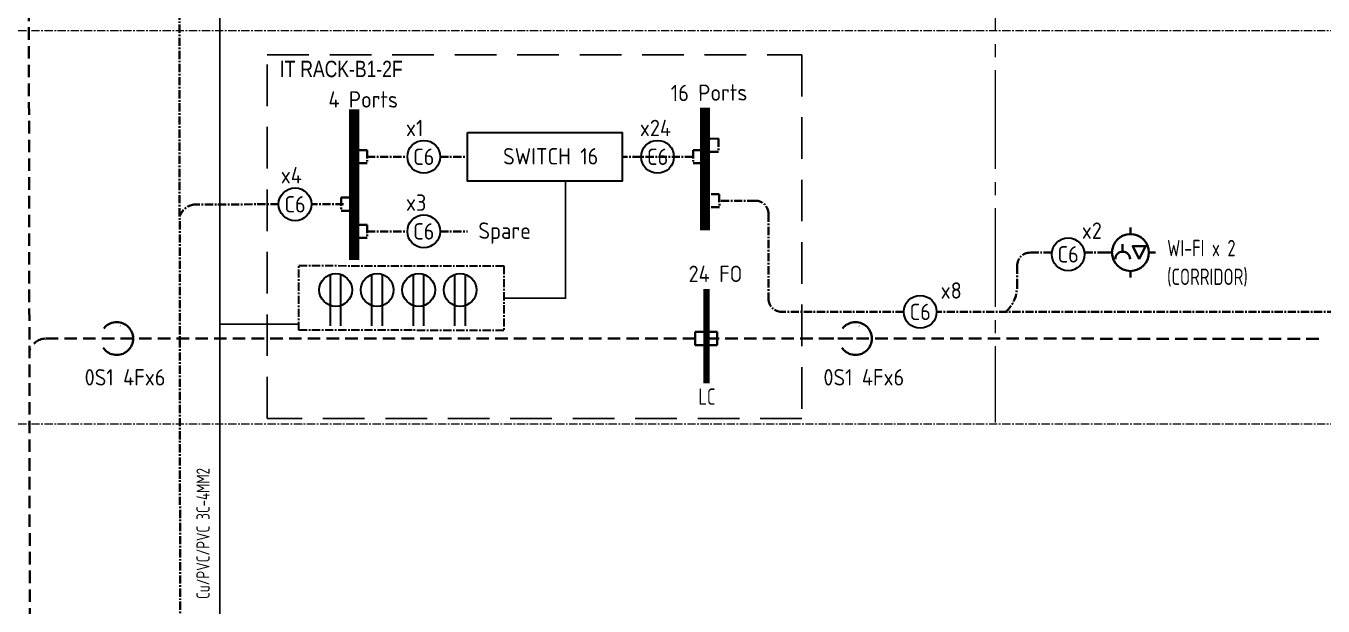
# Model space of a CAD drawing. Header units: millimetres. Extents: x -197 to 1453, y -101 to 618.
# Drawn here: x -5.4 to 192.4, y 278.8 to 367.3 of the extents above; entities that cross this region are included whole.
import ezdxf
from ezdxf.enums import TextEntityAlignment as Align

# ---------------------------------------------------------------- set-up
doc = ezdxf.new("R2010")
doc.units = ezdxf.units.MM
for name, pattern in [('HC-B_EC0-112 ZONE B-TELEPHONE & DATA SYSTEM SCHEMATIC (200529)$0$x-219010-E-00_Tell & Data System Schematic$0$CENTER', [2, 1.25, -0.25, 0.25, -0.25]), ('HC-B_EC0-112 ZONE B-TELEPHONE & DATA SYSTEM SCHEMATIC (200529)$0$x-219010-E-00_Tell & Data System Schematic$0$GEC-COMM_CENTER2', [28.575, 19.05, -3.175, 3.175, -3.175]), ('HC-B_EC0-112 ZONE B-TELEPHONE & DATA SYSTEM SCHEMATIC (200529)$0$x-219010-E-00_Tell & Data System Schematic$0$GEC-COMM_HIDDEN', [9.525, 6.35, -3.175]), ('HC-B_EC0-112 ZONE B-TELEPHONE & DATA SYSTEM SCHEMATIC (200529)$0$x-219010-E-00_Tell & Data System Schematic$0$P-GEC_CPIP 1 CENTER2', [21.05, 15.05, -2, 2, -2]), ('HC-B_EC0-112 ZONE B-TELEPHONE & DATA SYSTEM SCHEMATIC (200529)$0$xx-219010_E-Tell & Data System Floor line$0$CENTER', [2, 1.25, -0.25, 0.25, -0.25])]:
    doc.linetypes.add(name, pattern=pattern)
for name, color, linetype in [('HC-B_EC0-112 ZONE B-TELEPHONE & DATA SYSTEM SCHEMATIC (200529)$0$GEC- E-TEXT', 7, 'Continuous'), ('HC-B_EC0-112 ZONE B-TELEPHONE & DATA SYSTEM SCHEMATIC (200529)$0$GEC-E-COMM-ENCL', 7, 'HC-B_EC0-112 ZONE B-TELEPHONE & DATA SYSTEM SCHEMATIC (200529)$0$x-219010-E-00_Tell & Data System Schematic$0$GEC-COMM_CENTER2'), ('HC-B_EC0-112 ZONE B-TELEPHONE & DATA SYSTEM SCHEMATIC (200529)$0$GEC-E-COMM-POWR-WIRE', 4, 'Continuous'), ('HC-B_EC0-112 ZONE B-TELEPHONE & DATA SYSTEM SCHEMATIC (200529)$0$GEC-G-ANNO-TEXT-EN', 7, 'Continuous')]:
    doc.layers.add(name, color=color, linetype=linetype)
for name, color, linetype, lineweight in [('HC-B_EC0-112 ZONE B-TELEPHONE & DATA SYSTEM SCHEMATIC (200529)$0$GEC-E-COMM-CABLE-CAT6', 3, 'HC-B_EC0-112 ZONE B-TELEPHONE & DATA SYSTEM SCHEMATIC (200529)$0$x-219010-E-00_Tell & Data System Schematic$0$CENTER', 35), ('HC-B_EC0-112 ZONE B-TELEPHONE & DATA SYSTEM SCHEMATIC (200529)$0$GEC-E-COMM-DIAG-EQPM', 6, 'Continuous', 30), ('HC-B_EC0-112 ZONE B-TELEPHONE & DATA SYSTEM SCHEMATIC (200529)$0$GEC-E-COMM-FEED', 5, 'HC-B_EC0-112 ZONE B-TELEPHONE & DATA SYSTEM SCHEMATIC (200529)$0$x-219010-E-00_Tell & Data System Schematic$0$CENTER', 50), ('HC-B_EC0-112 ZONE B-TELEPHONE & DATA SYSTEM SCHEMATIC (200529)$0$GEC-E-COMM-OPTICAL FIBER- 4F', 5, 'HC-B_EC0-112 ZONE B-TELEPHONE & DATA SYSTEM SCHEMATIC (200529)$0$x-219010-E-00_Tell & Data System Schematic$0$GEC-COMM_HIDDEN', 35), ('HC-B_EC0-112 ZONE B-TELEPHONE & DATA SYSTEM SCHEMATIC (200529)$0$GEC-E-DIAG-BORD', 7, 'HC-B_EC0-112 ZONE B-TELEPHONE & DATA SYSTEM SCHEMATIC (200529)$0$x-219010-E-00_Tell & Data System Schematic$0$CENTER', 18), ('HC-B_EC0-112 ZONE B-TELEPHONE & DATA SYSTEM SCHEMATIC (200529)$0$GEC-E-DIAG-EQPM', 6, 'Continuous', 30), ('HC-B_EC0-112 ZONE B-TELEPHONE & DATA SYSTEM SCHEMATIC (200529)$0$GEC-E-POWR-EQPM', 6, 'Continuous', 35), ('HC-B_EC0-112 ZONE B-TELEPHONE & DATA SYSTEM SCHEMATIC (200529)$0$GEC-G-DIAG-FLOR', 8, 'HC-B_EC0-112 ZONE B-TELEPHONE & DATA SYSTEM SCHEMATIC (200529)$0$x-219010-E-00_Tell & Data System Schematic$0$CENTER', 9), ('HC-B_EC0-112 ZONE B-TELEPHONE & DATA SYSTEM SCHEMATIC (200529)$0$xx-219010_E-Tell & Data System Floor line$0$GEC-G-DIAG-FLOR', 8, 'HC-B_EC0-112 ZONE B-TELEPHONE & DATA SYSTEM SCHEMATIC (200529)$0$xx-219010_E-Tell & Data System Floor line$0$CENTER', 9)]:
    doc.layers.add(name, color=color, linetype=linetype, lineweight=lineweight)
doc.styles.add('HC-B_EC0-112 ZONE B-TELEPHONE & DATA SYSTEM SCHEMATIC (200529)$0$x-219010-E-00_Tell & Data System Schematic$0$GEC-EN_Text Style-2.5mm-Isocp', font='isocp.shx', dxfattribs={"width": 0.8, "height": 2.5})
doc.styles.add('HC-B_EC0-112 ZONE B-TELEPHONE & DATA SYSTEM SCHEMATIC (200529)$0$x-219010-E-00_Tell & Data System Schematic$0$GEC-EN_Text Style-2.5mm-Isocp_Annotative', font='isocp.shx', dxfattribs={"height": 2.5})
doc.styles.add('HC-B_EC0-112 ZONE B-TELEPHONE & DATA SYSTEM SCHEMATIC (200529)$0$x-219010-E-00_Tell & Data System Schematic$0$GEC-Text stype-EN', font='isocp.shx', dxfattribs={"height": 2.5})
doc.styles.add('HC-B_EC0-112 ZONE B-TELEPHONE & DATA SYSTEM SCHEMATIC (200529)$0$x-219010-E-00_Tell & Data System Schematic$0$GEC-VN_Text Style-2.5mm-Hoatbif-WF 0.8', font='hoatbif.shx', dxfattribs={"width": 0.8, "height": 2.5})

# ---------------------------------------------------------------- blocks, each defined once
blk = doc.blocks.new('HC-B_EC0-112 ZONE B-TELEPHONE & DATA SYSTEM SCHEMATIC (200529)$0$xx-219010_E-Tell & Data System Floor line', base_point=(-18, 186.01))
at = {"layer": 'HC-B_EC0-112 ZONE B-TELEPHONE & DATA SYSTEM SCHEMATIC (200529)$0$xx-219010_E-Tell & Data System Floor line$0$GEC-G-DIAG-FLOR'}
for p, q in [((3.32, 552.57), (356.82, 552.57)), ((3.32, 492.57), (356.82, 492.57))]:
    blk.add_line(p, q, dxfattribs=at)
blk = doc.blocks.new('HC-B_EC0-112 ZONE B-TELEPHONE & DATA SYSTEM SCHEMATIC (200529)$0$x-219010-E-00_Tell & Data System Schematic$0$GEC-E_COMMS-DENOTES NUMBER OF FIRES')
for points in [[(0.57, 1.87, 0, 1, 0), (-0.38, 0.4, 0, 0, 0), (-1.7, -1.84, 0, 0, 0)], [(1.43, 1.38, 0, 1, 0), (0.51, -0.21, 0, 0, 0), (-0.77, -2.38, 0, 0, 0)]]:
    blk.add_lwpolyline(points, format="xyseb")
blk.add_circle((0, 0), 2.5)
at = {"color": 7, "style": 'HC-B_EC0-112 ZONE B-TELEPHONE & DATA SYSTEM SCHEMATIC (200529)$0$x-219010-E-00_Tell & Data System Schematic$0$GEC-EN_Text Style-2.5mm-Isocp'}
for tag, p in [('GEC-NAME', (4.35, 2.97)), ('DESCRIPTION-1', (4.35, -0.53)), ('DESCRIPTION-2', (4.35, -4.03)), ('SPARE', (4.35, -7.53))]:
    blk.add_attdef(tag, p, '', height=2.5, dxfattribs=at)
blk = doc.blocks.new('HC-B_EC0-112 ZONE B-TELEPHONE & DATA SYSTEM SCHEMATIC (200529)$0$x-219010-E-00_Tell & Data System Schematic$0$GEC-E_COMMS-CABLE-CAT.6')
blk.add_circle((0, 0), 2.5)
at = {"color": 7, "style": 'HC-B_EC0-112 ZONE B-TELEPHONE & DATA SYSTEM SCHEMATIC (200529)$0$x-219010-E-00_Tell & Data System Schematic$0$GEC-EN_Text Style-2.5mm-Isocp'}
for tag, p in [('DESCRIPTION-1', (8.39, 0.28)), ('DESCRIPTION-2', (8.39, -3.22)), ('SPARE', (8.39, -6.72))]:
    blk.add_attdef(tag, p, '', height=2.5, dxfattribs=at)
blk.add_attdef('GEC-NAME', text='', height=2.5, dxfattribs=at).set_placement((0, 0), align=Align.MIDDLE)
blk = doc.blocks.new('HC-B_EC0-112 ZONE B-TELEPHONE & DATA SYSTEM SCHEMATIC (200529)$0$x-219010-E-00_Tell & Data System Schematic$0$GEC-E_COMMS-WIFI')
for p, q in [((-0.01, 2.81), (-0.01, 3.82)), ((-1.19, 0.13), (-1.19, 1.27)), ((-2.82, -0.01), (-3.83, -0.01)), ((2.81, -0.01), (3.82, -0.01)), ((-0.01, -2.82), (-0.01, -3.83))]:
    blk.add_line(p, q)
blk.add_lwpolyline([(1.33, -1), (2.31, 0.98), (0.35, 0.98)], close=True)
blk.add_circle((-0.01, -0.01), 2.81)
blk.add_arc((-1.19, -1), 1.13, 0, 180)
at = {"color": 7, "style": 'HC-B_EC0-112 ZONE B-TELEPHONE & DATA SYSTEM SCHEMATIC (200529)$0$x-219010-E-00_Tell & Data System Schematic$0$GEC-EN_Text Style-2.5mm-Isocp_Annotative'}
for tag, p in [('GEC-NAME', (5.58, 4.37)), ('DESCRIPTION-1', (5.58, 0.87)), ('DESCRIPTION-2', (5.58, -2.63)), ('SPARE', (5.58, -6.13))]:
    blk.add_attdef(tag, p, '', height=2.5, dxfattribs=at)
blk = doc.blocks.new('*U176')
at = {"layer": 'HC-B_EC0-112 ZONE B-TELEPHONE & DATA SYSTEM SCHEMATIC (200529)$0$GEC-E-POWR-EQPM'}
ref = blk.add_blockref('HC-B_EC0-112 ZONE B-TELEPHONE & DATA SYSTEM SCHEMATIC (200529)$0$x-219010-E-00_Tell & Data System Schematic$0$GEC-E_COMMS-WIFI', (163.01, 332.69), dxfattribs=at)
ref.add_attrib('DESCRIPTION-1', '(CORRIDOR)', (168.59, 327.74), dxfattribs={"layer": '0', "color": 7, "height": 2.5, "style": 'HC-B_EC0-112 ZONE B-TELEPHONE & DATA SYSTEM SCHEMATIC (200529)$0$x-219010-E-00_Tell & Data System Schematic$0$GEC-EN_Text Style-2.5mm-Isocp', "width": 0.8})
ref.add_attrib('GEC-NAME', 'WI-FI x 2', (168.61, 332.12), dxfattribs={"layer": '0', "color": 7, "height": 2.5, "style": 'HC-B_EC0-112 ZONE B-TELEPHONE & DATA SYSTEM SCHEMATIC (200529)$0$x-219010-E-00_Tell & Data System Schematic$0$GEC-EN_Text Style-2.5mm-Isocp', "width": 0.8})
ref = blk.add_blockref('HC-B_EC0-112 ZONE B-TELEPHONE & DATA SYSTEM SCHEMATIC (200529)$0$x-219010-E-00_Tell & Data System Schematic$0$GEC-E_COMMS-WIFI', (163.01, 332.69), dxfattribs=at)
ref.add_attrib('DESCRIPTION-1', '(CORRIDOR)', (168.59, 327.74), dxfattribs={"layer": '0', "color": 7, "height": 2.5, "style": 'HC-B_EC0-112 ZONE B-TELEPHONE & DATA SYSTEM SCHEMATIC (200529)$0$x-219010-E-00_Tell & Data System Schematic$0$GEC-EN_Text Style-2.5mm-Isocp', "width": 0.8})
ref.add_attrib('GEC-NAME', 'WI-FI x 2', (168.61, 332.12), dxfattribs={"layer": '0', "color": 7, "height": 2.5, "style": 'HC-B_EC0-112 ZONE B-TELEPHONE & DATA SYSTEM SCHEMATIC (200529)$0$x-219010-E-00_Tell & Data System Schematic$0$GEC-EN_Text Style-2.5mm-Isocp', "width": 0.8})
ref = blk.add_blockref('HC-B_EC0-112 ZONE B-TELEPHONE & DATA SYSTEM SCHEMATIC (200529)$0$x-219010-E-00_Tell & Data System Schematic$0$GEC-E_COMMS-WIFI', (163.01, 332.69), dxfattribs=at)
ref.add_attrib('DESCRIPTION-1', '(CORRIDOR)', (168.59, 327.74), dxfattribs={"layer": '0', "color": 7, "height": 2.5, "style": 'HC-B_EC0-112 ZONE B-TELEPHONE & DATA SYSTEM SCHEMATIC (200529)$0$x-219010-E-00_Tell & Data System Schematic$0$GEC-EN_Text Style-2.5mm-Isocp', "width": 0.8})
ref.add_attrib('GEC-NAME', 'WI-FI x 2', (168.61, 332.12), dxfattribs={"layer": '0', "color": 7, "height": 2.5, "style": 'HC-B_EC0-112 ZONE B-TELEPHONE & DATA SYSTEM SCHEMATIC (200529)$0$x-219010-E-00_Tell & Data System Schematic$0$GEC-EN_Text Style-2.5mm-Isocp', "width": 0.8})
blk = doc.blocks.new('*U123')
at = {"ltscale": 0.2}
blk.add_lwpolyline([(-11.79, 3.7), (11.78, 3.7), (11.79, -3.7), (-11.78, -3.7)], close=True, dxfattribs=at)
at = {"color": 7, "style": 'HC-B_EC0-112 ZONE B-TELEPHONE & DATA SYSTEM SCHEMATIC (200529)$0$x-219010-E-00_Tell & Data System Schematic$0$GEC-EN_Text Style-2.5mm-Isocp'}
for tag, p in [('GEC-NAME', (16.83, 3.64)), ('DESCRIPTION-1', (16.83, 0.14)), ('DESCRIPTION-2', (16.83, -3.36)), ('SPARE', (16.83, -6.86))]:
    blk.add_attdef(tag, p, '', height=2.5, dxfattribs=at)
blk = doc.blocks.new('HC-B_EC0-112 ZONE B-TELEPHONE & DATA SYSTEM SCHEMATIC (200529)$0$x-219010-E-00_Tell & Data System Schematic$0$GEC-E_COMMS-CONNECTION')
for p, q in [((0, 1), (0, -1)), ((0, 1), (1.25, 1)), ((0, -1), (1.25, -1))]:
    blk.add_line(p, q)
at = {"color": 7, "style": 'HC-B_EC0-112 ZONE B-TELEPHONE & DATA SYSTEM SCHEMATIC (200529)$0$x-219010-E-00_Tell & Data System Schematic$0$GEC-EN_Text Style-2.5mm-Isocp'}
for tag, p in [('GEC-NAME', (5.97, 2.04)), ('DESCRIPTION-1', (5.97, -1.46)), ('DESCRIPTION-2', (5.97, -4.96)), ('SPARE', (5.97, -8.46))]:
    blk.add_attdef(tag, p, '', height=2.5, dxfattribs=at)
blk = doc.blocks.new('HC-B_EC0-112 ZONE B-TELEPHONE & DATA SYSTEM SCHEMATIC (200529)$0$x-219010-E-00_Tell & Data System Schematic$0$GEC-E_M_RECEPTACLE-DUPLEX-WALL')
for p, q in [((-0.8, 0), (-0.8, 7.86)), ((0.8, 0), (0.8, 7.86))]:
    blk.add_line(p, q)
blk.add_circle((0, 5.49), 2.5)
at = {"style": 'HC-B_EC0-112 ZONE B-TELEPHONE & DATA SYSTEM SCHEMATIC (200529)$0$x-219010-E-00_Tell & Data System Schematic$0$GEC-Text stype-EN'}
for tag, p in [('1300', (7.34, 7.23)), ('AC', (7.34, 3.21)), ('IP54', (7.34, -1.01)), ('OTHER', (7.34, -4.98))]:
    blk.add_attdef(tag, text='', height=2.5, dxfattribs=at).set_placement(p, align=Align.MIDDLE_LEFT)
blk = doc.blocks.new('HC-B_EC0-112 ZONE B-TELEPHONE & DATA SYSTEM SCHEMATIC (200529)')
at = {"layer": 'HC-B_EC0-112 ZONE B-TELEPHONE & DATA SYSTEM SCHEMATIC (200529)$0$GEC-E-COMM-CABLE-CAT6'}
for p, q in [((33.15, 340.05), (20.44, 340.03)), ((43.06, 340.07), (38.15, 340.06)), ((107.83, 338.61), (107.83, 325.64)), ((151.02, 332.68), (147.73, 332.68)), ((156, 332.68), (160.19, 332.68)), ((145.73, 330.68), (145.73, 327.55)), ((145.73, 330.68), (145.73, 327.55)), ((128.46, 323.64), (109.83, 323.64)), ((128.46, 323.64), (109.83, 323.64)), ((350.24, 323.63), (133.46, 323.64))]:
    blk.add_line(p, q, dxfattribs=at)
blk.add_lwpolyline([(139.98, 180.4), (20.25, 180.21, -0.414214), (18.24, 182.2), (17.92, 458.4)], format="xyb", dxfattribs=at)
for points in [[(46.62, 347.3), (52.77, 347.3)], [(57.77, 347.3), (61.94, 347.3)], [(96.33, 347.3), (85.51, 347.3)], [(105.83, 340.6), (100.33, 340.6)], [(46.62, 335.92), (52.77, 335.92)], [(57.77, 335.92), (61.94, 335.92)]]:
    blk.add_lwpolyline(points, dxfattribs=at)
for centre, radius, start, end in [((105.83, 338.6), 2, 359.9992, 89.9992), ((20.63, 337.32), 2.72, 94.0557, 161.2), ((147.73, 330.68), 2, 90, 180), ((140.44, 327.58), 5.3, 311.9977, 1.9212), ((109.83, 325.64), 2, 179.9992, 269.9992)]:
    blk.add_arc(centre, radius, start, end, dxfattribs=at)
at = {"layer": 'HC-B_EC0-112 ZONE B-TELEPHONE & DATA SYSTEM SCHEMATIC (200529)$0$GEC-E-COMM-ENCL', "linetype": 'HC-B_EC0-112 ZONE B-TELEPHONE & DATA SYSTEM SCHEMATIC (200529)$0$x-219010-E-00_Tell & Data System Schematic$0$GEC-COMM_HIDDEN'}
blk.add_lwpolyline([(31.42, 362.85), (112.92, 362.85), (112.92, 307.39), (31.42, 307.39)], close=True, dxfattribs=at)
at = {"layer": 'HC-B_EC0-112 ZONE B-TELEPHONE & DATA SYSTEM SCHEMATIC (200529)$0$GEC-E-COMM-FEED', "color": 3, "const_width": 1.56}
for points in [[(44.68, 331.53), (44.68, 354.55)], [(98.15, 336.06), (98.15, 354.77)]]:
    blk.add_lwpolyline(points, dxfattribs=at)
at = {"layer": 'HC-B_EC0-112 ZONE B-TELEPHONE & DATA SYSTEM SCHEMATIC (200529)$0$GEC-E-COMM-FEED', "const_width": 1}
blk.add_lwpolyline([(98.38, 327.14), (98.38, 312.76)], dxfattribs=at)
at = {"layer": 'HC-B_EC0-112 ZONE B-TELEPHONE & DATA SYSTEM SCHEMATIC (200529)$0$GEC-E-COMM-OPTICAL FIBER- 4F', "linetype": 'HC-B_EC0-112 ZONE B-TELEPHONE & DATA SYSTEM SCHEMATIC (200529)$0$x-219010-E-00_Tell & Data System Schematic$0$GEC-COMM_HIDDEN', "ltscale": 0.3}
for p, q in [((10.96, 319.57), (-2.47, 319.57)), ((98.38, 319.58), (192.37, 319.54)), ((120.66, 319.57), (116.24, 319.57))]:
    blk.add_line(p, q, dxfattribs=at)
at = {"layer": 'HC-B_EC0-112 ZONE B-TELEPHONE & DATA SYSTEM SCHEMATIC (200529)$0$GEC-E-COMM-OPTICAL FIBER- 4F', "ltscale": 0.3}
blk.add_line((96.65, 319.58), (10.96, 319.58), dxfattribs=at)
at = {"layer": 'HC-B_EC0-112 ZONE B-TELEPHONE & DATA SYSTEM SCHEMATIC (200529)$0$GEC-E-COMM-OPTICAL FIBER- 4F', "linetype": 'HC-B_EC0-112 ZONE B-TELEPHONE & DATA SYSTEM SCHEMATIC (200529)$0$x-219010-E-00_Tell & Data System Schematic$0$GEC-COMM_HIDDEN', "ltscale": 0.3}
blk.add_lwpolyline([(6.43, 231.71), (-2.71, 231.7, -0.414214), (-4.72, 233.69), (-5.03, 431.64)], format="xyb", dxfattribs=at)
blk.add_arc((-2.28, 316.86), 2.72, 94.0557, 161.2, dxfattribs=at)
at = {"layer": 'HC-B_EC0-112 ZONE B-TELEPHONE & DATA SYSTEM SCHEMATIC (200529)$0$GEC-E-COMM-POWR-WIRE'}
for points in [[(24.2, 321.76), (24.2, 445.9)], [(67.48, 325.72), (76.9, 325.72), (76.9, 343.6)], [(24.2, 162.45), (24.2, 314.79), (24.2, 321.76), (36.23, 321.76)]]:
    blk.add_lwpolyline(points, dxfattribs=at)
at = {"layer": 'HC-B_EC0-112 ZONE B-TELEPHONE & DATA SYSTEM SCHEMATIC (200529)$0$GEC-E-DIAG-BORD', "lineweight": 30}
blk.add_lwpolyline([(36.23, 330.7), (67.48, 330.64), (67.48, 320.8), (36.23, 320.86)], close=True, dxfattribs=at)
at = {"layer": 'HC-B_EC0-112 ZONE B-TELEPHONE & DATA SYSTEM SCHEMATIC (200529)$0$GEC-G-DIAG-FLOR', "linetype": 'HC-B_EC0-112 ZONE B-TELEPHONE & DATA SYSTEM SCHEMATIC (200529)$0$x-219010-E-00_Tell & Data System Schematic$0$P-GEC_CPIP 1 CENTER2'}
blk.add_line((142.38, 486.79), (142.38, 306.79), dxfattribs=at)
for name, p in [('HC-B_EC0-112 ZONE B-TELEPHONE & DATA SYSTEM SCHEMATIC (200529)$0$xx-219010_E-Tell & Data System Floor line', (-87.86, 0)), ('*U176', (0, 0))]:
    blk.add_blockref(name, p)
at = {"layer": 'HC-B_EC0-112 ZONE B-TELEPHONE & DATA SYSTEM SCHEMATIC (200529)$0$GEC-E-COMM-CABLE-CAT6', "xscale": -1, "rotation": 0.564411329165786}
for p in [(100.2, 349.06), (100.33, 340.6)]:
    blk.add_blockref('HC-B_EC0-112 ZONE B-TELEPHONE & DATA SYSTEM SCHEMATIC (200529)$0$x-219010-E-00_Tell & Data System Schematic$0$GEC-E_COMMS-CONNECTION', p, dxfattribs=at)
at = {"layer": 'HC-B_EC0-112 ZONE B-TELEPHONE & DATA SYSTEM SCHEMATIC (200529)$0$GEC-E-COMM-CABLE-CAT6', "xscale": -1}
for p in [(46.62, 347.3), (46.62, 335.92)]:
    blk.add_blockref('HC-B_EC0-112 ZONE B-TELEPHONE & DATA SYSTEM SCHEMATIC (200529)$0$x-219010-E-00_Tell & Data System Schematic$0$GEC-E_COMMS-CONNECTION', p, dxfattribs=at)
at = {"layer": 'HC-B_EC0-112 ZONE B-TELEPHONE & DATA SYSTEM SCHEMATIC (200529)$0$GEC-E-COMM-CABLE-CAT6', "rotation": 0.5644113291657458}
blk.add_blockref('HC-B_EC0-112 ZONE B-TELEPHONE & DATA SYSTEM SCHEMATIC (200529)$0$x-219010-E-00_Tell & Data System Schematic$0$GEC-E_COMMS-CONNECTION', (96.33, 347.3), dxfattribs=at)
at = {"layer": 'HC-B_EC0-112 ZONE B-TELEPHONE & DATA SYSTEM SCHEMATIC (200529)$0$GEC-E-COMM-CABLE-CAT6'}
blk.add_blockref('HC-B_EC0-112 ZONE B-TELEPHONE & DATA SYSTEM SCHEMATIC (200529)$0$x-219010-E-00_Tell & Data System Schematic$0$GEC-E_COMMS-CONNECTION', (42.69, 340.07), dxfattribs=at)
at = {"layer": 'HC-B_EC0-112 ZONE B-TELEPHONE & DATA SYSTEM SCHEMATIC (200529)$0$GEC-E-COMM-DIAG-EQPM'}
ref = blk.add_blockref('*U123', (73.73, 347.3), dxfattribs=at)
ref.add_attrib('GEC-NAME', 'SWITCH 16', (67.37, 346.12), dxfattribs={"layer": '0', "color": 7, "height": 2.5, "style": 'HC-B_EC0-112 ZONE B-TELEPHONE & DATA SYSTEM SCHEMATIC (200529)$0$x-219010-E-00_Tell & Data System Schematic$0$GEC-EN_Text Style-2.5mm-Isocp'})
at = {"layer": 'HC-B_EC0-112 ZONE B-TELEPHONE & DATA SYSTEM SCHEMATIC (200529)$0$GEC-E-COMM-OPTICAL FIBER- 4F'}
ref = blk.add_blockref('HC-B_EC0-112 ZONE B-TELEPHONE & DATA SYSTEM SCHEMATIC (200529)$0$x-219010-E-00_Tell & Data System Schematic$0$GEC-E_COMMS-DENOTES NUMBER OF FIRES', (8.46, 319.57), dxfattribs=at)
ref.add_attrib('GEC-NAME', '0S1 4Fx6', (3.57, 312.41), dxfattribs={"layer": '0', "color": 7, "height": 2.5, "style": 'HC-B_EC0-112 ZONE B-TELEPHONE & DATA SYSTEM SCHEMATIC (200529)$0$x-219010-E-00_Tell & Data System Schematic$0$GEC-EN_Text Style-2.5mm-Isocp'})
at = {"layer": 'HC-B_EC0-112 ZONE B-TELEPHONE & DATA SYSTEM SCHEMATIC (200529)$0$GEC-E-COMM-OPTICAL FIBER- 4F', "xscale": -1, "rotation": 180}
blk.add_blockref('HC-B_EC0-112 ZONE B-TELEPHONE & DATA SYSTEM SCHEMATIC (200529)$0$x-219010-E-00_Tell & Data System Schematic$0$GEC-E_COMMS-CONNECTION', (96.65, 319.58), dxfattribs=at)
at = {"layer": 'HC-B_EC0-112 ZONE B-TELEPHONE & DATA SYSTEM SCHEMATIC (200529)$0$GEC-E-COMM-OPTICAL FIBER- 4F', "xscale": -1}
blk.add_blockref('HC-B_EC0-112 ZONE B-TELEPHONE & DATA SYSTEM SCHEMATIC (200529)$0$x-219010-E-00_Tell & Data System Schematic$0$GEC-E_COMMS-CONNECTION', (100.01, 319.58), dxfattribs=at)
at = {"layer": 'HC-B_EC0-112 ZONE B-TELEPHONE & DATA SYSTEM SCHEMATIC (200529)$0$GEC-E-COMM-OPTICAL FIBER- 4F'}
ref = blk.add_blockref('HC-B_EC0-112 ZONE B-TELEPHONE & DATA SYSTEM SCHEMATIC (200529)$0$x-219010-E-00_Tell & Data System Schematic$0$GEC-E_COMMS-DENOTES NUMBER OF FIRES', (121.09, 319.57), dxfattribs=at)
ref.add_attrib('GEC-NAME', '0S1 4Fx6', (116.2, 312.41), dxfattribs={"layer": '0', "color": 7, "height": 2.5, "style": 'HC-B_EC0-112 ZONE B-TELEPHONE & DATA SYSTEM SCHEMATIC (200529)$0$x-219010-E-00_Tell & Data System Schematic$0$GEC-EN_Text Style-2.5mm-Isocp'})
at = {"layer": 'HC-B_EC0-112 ZONE B-TELEPHONE & DATA SYSTEM SCHEMATIC (200529)$0$GEC-E-DIAG-EQPM', "color": 1}
ref = blk.add_blockref('HC-B_EC0-112 ZONE B-TELEPHONE & DATA SYSTEM SCHEMATIC (200529)$0$x-219010-E-00_Tell & Data System Schematic$0$GEC-E_COMMS-CABLE-CAT.6', (55.27, 347.3), dxfattribs=at)
ref.add_attrib('GEC-NAME', 'C6', dxfattribs={"layer": '0', "color": 7, "height": 2.5, "style": 'HC-B_EC0-112 ZONE B-TELEPHONE & DATA SYSTEM SCHEMATIC (200529)$0$x-219010-E-00_Tell & Data System Schematic$0$GEC-EN_Text Style-2.5mm-Isocp'}).set_placement((55.27, 347.3), align=Align.MIDDLE)
ref.add_attrib('DESCRIPTION-1', 'x1', (52.56, 350.44), dxfattribs={"layer": '0', "color": 7, "height": 2.5, "style": 'HC-B_EC0-112 ZONE B-TELEPHONE & DATA SYSTEM SCHEMATIC (200529)$0$x-219010-E-00_Tell & Data System Schematic$0$GEC-EN_Text Style-2.5mm-Isocp'})
ref = blk.add_blockref('HC-B_EC0-112 ZONE B-TELEPHONE & DATA SYSTEM SCHEMATIC (200529)$0$x-219010-E-00_Tell & Data System Schematic$0$GEC-E_COMMS-CABLE-CAT.6', (90.92, 347.3), dxfattribs=at)
ref.add_attrib('GEC-NAME', 'C6', dxfattribs={"layer": '0', "color": 7, "height": 2.5, "style": 'HC-B_EC0-112 ZONE B-TELEPHONE & DATA SYSTEM SCHEMATIC (200529)$0$x-219010-E-00_Tell & Data System Schematic$0$GEC-EN_Text Style-2.5mm-Isocp'}).set_placement((90.92, 347.3), align=Align.MIDDLE)
ref.add_attrib('DESCRIPTION-1', 'x24', (88.22, 350.44), dxfattribs={"layer": '0', "color": 7, "height": 2.5, "style": 'HC-B_EC0-112 ZONE B-TELEPHONE & DATA SYSTEM SCHEMATIC (200529)$0$x-219010-E-00_Tell & Data System Schematic$0$GEC-EN_Text Style-2.5mm-Isocp'})
ref = blk.add_blockref('HC-B_EC0-112 ZONE B-TELEPHONE & DATA SYSTEM SCHEMATIC (200529)$0$x-219010-E-00_Tell & Data System Schematic$0$GEC-E_COMMS-CABLE-CAT.6', (35.65, 340.05), dxfattribs=at)
ref.add_attrib('GEC-NAME', 'C6', dxfattribs={"layer": '0', "color": 7, "height": 2.5, "style": 'HC-B_EC0-112 ZONE B-TELEPHONE & DATA SYSTEM SCHEMATIC (200529)$0$x-219010-E-00_Tell & Data System Schematic$0$GEC-EN_Text Style-2.5mm-Isocp'}).set_placement((35.65, 340.05), align=Align.MIDDLE)
ref.add_attrib('DESCRIPTION-2', 'x4', (33.47, 343.23), dxfattribs={"layer": '0', "color": 7, "height": 2.5, "style": 'HC-B_EC0-112 ZONE B-TELEPHONE & DATA SYSTEM SCHEMATIC (200529)$0$x-219010-E-00_Tell & Data System Schematic$0$GEC-EN_Text Style-2.5mm-Isocp'})
ref = blk.add_blockref('HC-B_EC0-112 ZONE B-TELEPHONE & DATA SYSTEM SCHEMATIC (200529)$0$x-219010-E-00_Tell & Data System Schematic$0$GEC-E_COMMS-CABLE-CAT.6', (55.27, 335.92), dxfattribs=at)
ref.add_attrib('GEC-NAME', 'C6', dxfattribs={"layer": '0', "color": 7, "height": 2.5, "style": 'HC-B_EC0-112 ZONE B-TELEPHONE & DATA SYSTEM SCHEMATIC (200529)$0$x-219010-E-00_Tell & Data System Schematic$0$GEC-EN_Text Style-2.5mm-Isocp'}).set_placement((55.27, 335.92), align=Align.MIDDLE)
ref.add_attrib('DESCRIPTION-1', 'x3', (52.56, 339.05), dxfattribs={"layer": '0', "color": 7, "height": 2.5, "style": 'HC-B_EC0-112 ZONE B-TELEPHONE & DATA SYSTEM SCHEMATIC (200529)$0$x-219010-E-00_Tell & Data System Schematic$0$GEC-EN_Text Style-2.5mm-Isocp'})
ref = blk.add_blockref('HC-B_EC0-112 ZONE B-TELEPHONE & DATA SYSTEM SCHEMATIC (200529)$0$x-219010-E-00_Tell & Data System Schematic$0$GEC-E_COMMS-CABLE-CAT.6', (153.51, 332.42), dxfattribs=at)
ref.add_attrib('GEC-NAME', 'C6', dxfattribs={"layer": '0', "color": 7, "height": 2.5, "style": 'HC-B_EC0-112 ZONE B-TELEPHONE & DATA SYSTEM SCHEMATIC (200529)$0$x-219010-E-00_Tell & Data System Schematic$0$GEC-EN_Text Style-2.5mm-Isocp'}).set_placement((153.51, 332.42), align=Align.MIDDLE)
ref.add_attrib('DESCRIPTION-1', 'x2', (155.59, 334.78), dxfattribs={"layer": '0', "color": 7, "height": 2.5, "style": 'HC-B_EC0-112 ZONE B-TELEPHONE & DATA SYSTEM SCHEMATIC (200529)$0$x-219010-E-00_Tell & Data System Schematic$0$GEC-EN_Text Style-2.5mm-Isocp'})
at = {"layer": 'HC-B_EC0-112 ZONE B-TELEPHONE & DATA SYSTEM SCHEMATIC (200529)$0$GEC-E-DIAG-EQPM'}
for p in [(41.85, 321.49), (48.17, 321.49), (54.5, 321.49), (60.82, 321.49)]:
    blk.add_blockref('HC-B_EC0-112 ZONE B-TELEPHONE & DATA SYSTEM SCHEMATIC (200529)$0$x-219010-E-00_Tell & Data System Schematic$0$GEC-E_M_RECEPTACLE-DUPLEX-WALL', p, dxfattribs=at)
at = {"layer": 'HC-B_EC0-112 ZONE B-TELEPHONE & DATA SYSTEM SCHEMATIC (200529)$0$GEC-E-DIAG-EQPM', "color": 1}
ref = blk.add_blockref('HC-B_EC0-112 ZONE B-TELEPHONE & DATA SYSTEM SCHEMATIC (200529)$0$x-219010-E-00_Tell & Data System Schematic$0$GEC-E_COMMS-CABLE-CAT.6', (130.96, 323.64), dxfattribs=at)
ref.add_attrib('GEC-NAME', 'C6', dxfattribs={"layer": '0', "color": 7, "height": 2.5, "style": 'HC-B_EC0-112 ZONE B-TELEPHONE & DATA SYSTEM SCHEMATIC (200529)$0$x-219010-E-00_Tell & Data System Schematic$0$GEC-EN_Text Style-2.5mm-Isocp'}).set_placement((130.96, 323.64), align=Align.MIDDLE)
ref.add_attrib('DESCRIPTION-2', 'x8', (134.07, 325.65), dxfattribs={"layer": '0', "color": 7, "height": 2.5, "style": 'HC-B_EC0-112 ZONE B-TELEPHONE & DATA SYSTEM SCHEMATIC (200529)$0$x-219010-E-00_Tell & Data System Schematic$0$GEC-EN_Text Style-2.5mm-Isocp'})
at = {"layer": 'HC-B_EC0-112 ZONE B-TELEPHONE & DATA SYSTEM SCHEMATIC (200529)$0$GEC- E-TEXT', "style": 'HC-B_EC0-112 ZONE B-TELEPHONE & DATA SYSTEM SCHEMATIC (200529)$0$x-219010-E-00_Tell & Data System Schematic$0$GEC-VN_Text Style-2.5mm-Hoatbif-WF 0.8', "width": 0.8}
blk.add_text('IT RACK-B1-2F', height=2.5, dxfattribs=at).set_placement((33.33, 361.94), align=Align.TOP_LEFT)
at = {"layer": 'HC-B_EC0-112 ZONE B-TELEPHONE & DATA SYSTEM SCHEMATIC (200529)$0$GEC- E-TEXT', "style": 'HC-B_EC0-112 ZONE B-TELEPHONE & DATA SYSTEM SCHEMATIC (200529)$0$x-219010-E-00_Tell & Data System Schematic$0$GEC-Text stype-EN'}
blk.add_text('16 Ports', height=2.5, rotation=0.5644, dxfattribs=at).set_placement((98.77, 357.07), align=Align.MIDDLE_CENTER)
for s, p in [('4 Ports', (46.04, 356.04)), ('Spare', (67.6, 336.03)), ('24 FO', (99.74, 329.44))]:
    blk.add_text(s, height=2.5, dxfattribs=at).set_placement(p, align=Align.MIDDLE_CENTER)
at = {"layer": 'HC-B_EC0-112 ZONE B-TELEPHONE & DATA SYSTEM SCHEMATIC (200529)$0$GEC-G-ANNO-TEXT-EN', "insert": (99.73, 311.97), "char_height": 2.5, "attachment_point": 3, "style": 'HC-B_EC0-112 ZONE B-TELEPHONE & DATA SYSTEM SCHEMATIC (200529)$0$x-219010-E-00_Tell & Data System Schematic$0$GEC-EN_Text Style-2.5mm-Isocp'}
blk.add_mtext_dynamic_manual_height_columns('LC', width=10.3454, gutter_width=12.5, heights=[0], dxfattribs=at)
at = {"layer": 'HC-B_EC0-112 ZONE B-TELEPHONE & DATA SYSTEM SCHEMATIC (200529)$0$GEC-G-ANNO-TEXT-EN', "linetype": 'HC-B_EC0-112 ZONE B-TELEPHONE & DATA SYSTEM SCHEMATIC (200529)$0$x-219010-E-00_Tell & Data System Schematic$0$GEC-COMM_HIDDEN', "insert": (20.62, 279.86), "char_height": 2, "attachment_point": 1, "rotation": 90, "line_spacing_factor": 0.6, "style": 'HC-B_EC0-112 ZONE B-TELEPHONE & DATA SYSTEM SCHEMATIC (200529)$0$x-219010-E-00_Tell & Data System Schematic$0$GEC-EN_Text Style-2.5mm-Isocp'}
blk.add_mtext_dynamic_manual_height_columns('Cu/PVC/PVC 3C-4MM2', width=30.7389, gutter_width=12.5, heights=[0], dxfattribs=at)

msp = doc.modelspace()

# ---------------------------------------------------------------- block references
msp.add_blockref('HC-B_EC0-112 ZONE B-TELEPHONE & DATA SYSTEM SCHEMATIC (200529)', (0, 0))

doc.saveas('drawing.dxf')
